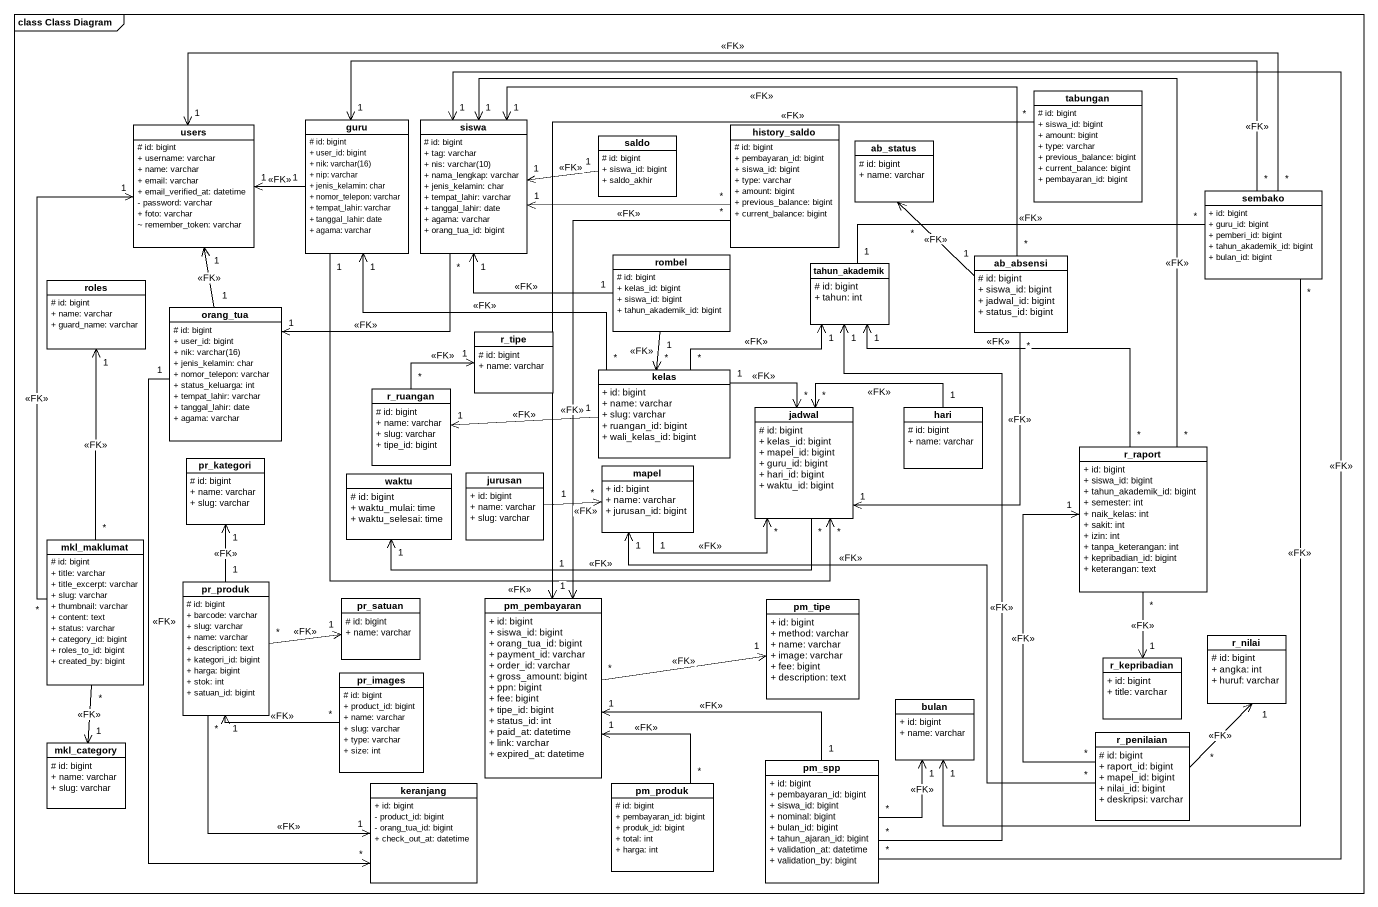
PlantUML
@startuml
mainframe class Class Diagram
hide circle
hide empty members
skinparam classAttributeIconSize 0
class tabungan {
  # id: bigint
  + siswa_id: bigint
  + amount: bigint
  + type: varchar
  + previous_balance: bigint
  + current_balance: bigint
  + pembayaran_id: bigint
}
class users {
  # id: bigint
  + username: varchar
  + name: varchar
  + email: varchar
  + email_verified_at: datetime
  - password: varchar
  + foto: varchar
  ~ remember_token: varchar
}
class guru {
  # id: bigint
  + user_id: bigint
  {field} + nik: varchar(16)
  + nip: varchar
  + jenis_kelamin: char
  + nomor_telepon: varchar
  + tempat_lahir: varchar
  + tanggal_lahir: date
  + agama: varchar
}
class siswa {
  # id: bigint
  + tag: varchar
  {field} + nis: varchar(10)
  + nama_lengkap: varchar
  + jenis_kelamin: char
  + tempat_lahir: varchar
  + tanggal_lahir: date
  + agama: varchar
  + orang_tua_id: bigint
}
class saldo {
  # id: bigint
  + siswa_id: bigint
  + saldo_akhir
}
class history_saldo {
  # id: bigint
  + pembayaran_id: bigint
  + siswa_id: bigint
  + type: varchar
  + amount: bigint
  + previous_balance: bigint
  + current_balance: bigint
}
class ab_status {
  # id: bigint
  + name: varchar
}
class sembako {
  + id: bigint
  + guru_id: bigint
  + pemberi_id: bigint
  + tahun_akademik_id: bigint
  + bulan_id: bigint
}
class rombel {
  # id: bigint
  + kelas_id: bigint
  + siswa_id: bigint
  + tahun_akademik_id: bigint
}
class tahun_akademik {
  # id: bigint
  + tahun: int
}
class ab_absensi {
  # id: bigint
  + siswa_id: bigint
  + jadwal_id: bigint
  + status_id: bigint
}
class roles {
  # id: bigint
  + name: varchar
  + guard_name: varchar
}
class orang_tua {
  # id: bigint
  + user_id: bigint
  {field} + nik: varchar(16)
  + jenis_kelamin: char
  + nomor_telepon: varchar
  + status_keluarga: int
  + tempat_lahir: varchar
  + tanggal_lahir: date
  + agama: varchar
}
class r_tipe {
  # id: bigint
  + name: varchar
}
class kelas {
  + id: bigint
  + name: varchar
  + slug: varchar
  + ruangan_id: bigint
  + wali_kelas_id: bigint
}
class r_ruangan {
  # id: bigint
  + name: varchar
  + slug: varchar
  + tipe_id: bigint
}
class jadwal {
  # id: bigint
  + kelas_id: bigint
  + mapel_id: bigint
  + guru_id: bigint
  + hari_id: bigint
  + waktu_id: bigint
}
class hari {
  # id: bigint
  + name: varchar
}
class pr_kategori {
  # id: bigint
  + name: varchar
  + slug: varchar
}
class mapel {
  + id: bigint
  + name: varchar
  + jurusan_id: bigint
}
class r_raport {
  + id: bigint
  + siswa_id: bigint
  + tahun_akademik_id: bigint
  + semester: int
  + naik_kelas: int
  + sakit: int
  + izin: int
  + tanpa_keterangan: int
  + kepribadian_id: bigint
  + keterangan: text
}
class waktu {
  # id: bigint
  + waktu_mulai: time
  + waktu_selesai: time
}
class jurusan {
  + id: bigint
  + name: varchar
  + slug: varchar
}
class mkl_maklumat {
  # id: bigint
  + title: varchar
  + title_excerpt: varchar
  + slug: varchar
  + thumbnail: varchar
  + content: text
  + status: varchar
  + category_id: bigint
  + roles_to_id: bigint
  + created_by: bigint
}
class pr_produk {
  # id: bigint
  + barcode: varchar
  + slug: varchar
  + name: varchar
  + description: text
  + kategori_id: bigint
  + harga: bigint
  + stok: int
  + satuan_id: bigint
}
class pr_satuan {
  # id: bigint
  + name: varchar
}
class pm_pembayaran {
  + id: bigint
  + siswa_id: bigint
  + orang_tua_id: bigint
  + payment_id: varchar
  + order_id: varchar
  + gross_amount: bigint
  + ppn: bigint
  + fee: bigint
  + tipe_id: bigint
  + status_id: int
  + paid_at: datetime
  + link: varchar
  + expired_at: datetime
}
class pm_tipe {
  + id: bigint
  + method: varchar
  + name: varchar
  + image: varchar
  + fee: bigint
  + description: text
}
class r_kepribadian {
  + id: bigint
  + title: varchar
}
class r_nilai {
  # id: bigint
  + angka: int
  + huruf: varchar
}
class pr_images {
  # id: bigint
  + product_id: bigint
  + name: varchar
  + slug: varchar
  + type: varchar
  + size: int
}
class bulan {
  + id: bigint
  + name: varchar
}
class mkl_category {
  # id: bigint
  + name: varchar
  + slug: varchar
}
class r_penilaian {
  # id: bigint
  + raport_id: bigint
  + mapel_id: bigint
  + nilai_id: bigint
  + deskripsi: varchar
}
class pm_spp {
  + id: bigint
  + pembayaran_id: bigint
  + siswa_id: bigint
  + nominal: bigint
  + bulan_id: bigint
  + tahun_ajaran_id: bigint
  + validation_at: datetime
  + validation_by: bigint
}
class keranjang {
  + id: bigint
  - product_id: bigint
  - orang_tua_id: bigint
  + check_out_at: datetime
}
class pm_produk {
  # id: bigint
  + pembayaran_id: bigint
  + produk_id: bigint
  + total: int
  + harga: int
}
tabungan "*" --> "1" pm_pembayaran : <<FK>>
guru "1" -left-> "1" users : <<FK>>
guru "1" --> "*" jadwal : <<FK>>
siswa "*" --> "1" orang_tua : <<FK>>
saldo "1" -left-> "1" siswa : <<FK>>
history_saldo "*" -left-> "1" siswa : <<FK>>
history_saldo "*" --> "1" pm_pembayaran : <<FK>>
sembako "*" -left-> "1" users : <<FK>>
sembako "*" -left-> "1" guru : <<FK>>
sembako "*" -left- "1" tahun_akademik : <<FK>>
sembako "*" --> "1" bulan : <<FK>>
rombel "1" -left-> "1" siswa : <<FK>>
rombel "1" --> "*" kelas : <<FK>>
ab_absensi "*" -left-> "1" siswa : <<FK>>
ab_absensi "1" -up-> "*" ab_status : <<FK>>
ab_absensi "*" --> "1" jadwal : <<FK>>
orang_tua "1" -up-> "1" users : <<FK>>
orang_tua "1" --> "*" keranjang : <<FK>>
kelas "*" -up-> "1" guru : <<FK>>
kelas "*" -up-> "1" tahun_akademik : <<FK>>
kelas "1" -left-> "1" r_ruangan : <<FK>>
kelas "1" -right-> "*" jadwal : <<FK>>
r_ruangan "*" -up-> "1" r_tipe : <<FK>>
jadwal "*" -left-> "1" waktu : <<FK>>
hari "1" -left-> "*" jadwal : <<FK>>
mapel "1" -right-> "*" jadwal : <<FK>>
r_raport "*" -left-> "1" siswa : <<FK>>
r_raport "*" -up-> "1" tahun_akademik : <<FK>>
r_raport "*" --> "1" r_kepribadian : <<FK>>
jurusan "1" -right-> "*" mapel : <<FK>>
mkl_maklumat "*" -up-> "1" users : <<FK>>
mkl_maklumat "*" -up-> "1" roles : <<FK>>
mkl_maklumat "*" --> "1" mkl_category : <<FK>>
pr_produk "1" -up-> "1" pr_kategori : <<FK>>
pr_produk "*" -right-> "1" pr_satuan : <<FK>>
pr_produk "*" --> "1" keranjang : <<FK>>
pm_pembayaran "*" -right-> "1" pm_tipe : <<FK>>
pr_images "*" -left-> "1" pr_produk : <<FK>>
r_penilaian "*" -left-> "1" mapel : <<FK>>
r_penilaian "*" -up-> "1" r_raport : <<FK>>
r_penilaian "*" -up-> "1" r_nilai : <<FK>>
pm_spp "*" -up-> "1" siswa : <<FK>>
pm_spp "*" -up-> "1" tahun_akademik : <<FK>>
pm_spp "1" -left-> "1" pm_pembayaran : <<FK>>
pm_spp "*" -up-> "1" bulan : <<FK>>
pm_produk "*" -up-> "1" pm_pembayaran : <<FK>>
@enduml
